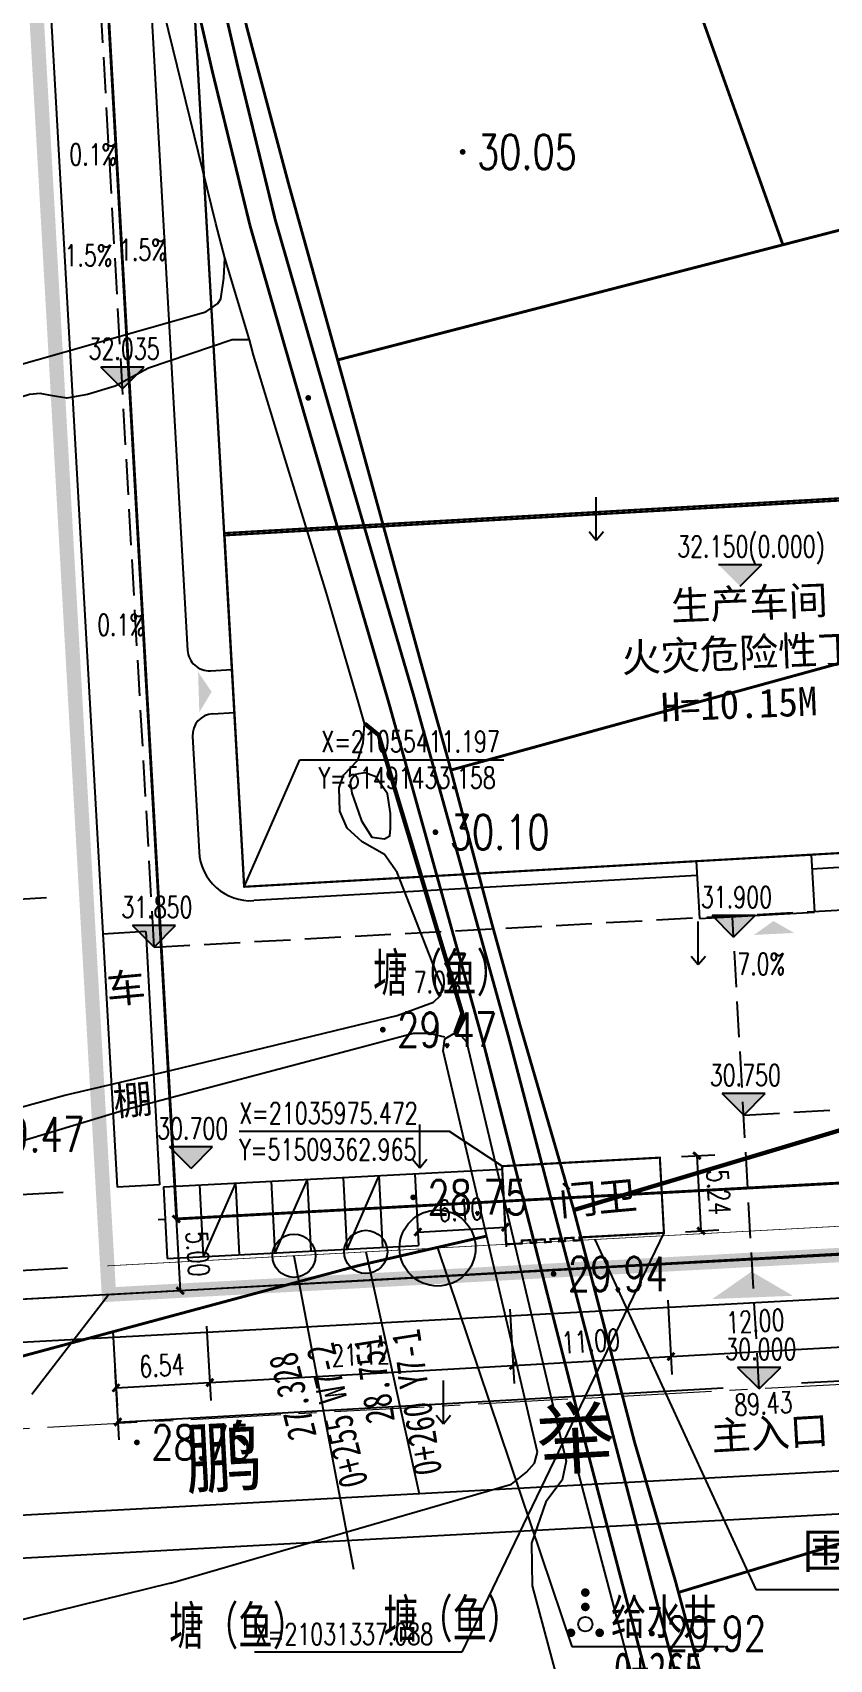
# Model space of a CAD drawing. Header units: millimetres. Extents: x -53295381 to 181933601, y -165 to 204541444.
# Drawn here: x 51476709 to 51532133, y 21001664 to 21114830 of the extents above; entities that cross this region are included whole.
import ezdxf
from ezdxf.enums import TextEntityAlignment as Align

# ---------------------------------------------------------------- set-up
doc = ezdxf.new("R2010")
doc.units = ezdxf.units.MM
doc.header["$LTSCALE"] = 1000
for name, pattern in [('CENTER', [2, 1.25, -0.25, 0.25, -0.25]), ('CONTINOUS', [0]), ('DASH', [0.35, 0.25, -0.1]), ('X2', [10, 8, -2]), ('X5', [3, 2, -1])]:
    doc.linetypes.add(name, pattern=pattern)
for name, color, linetype in [('0－指标', 7, 'Continuous'), ('B', 7, 'Continuous'), ('DIM_COOR', 3, 'Continuous'), ('DIM_ELEV', 3, 'Continuous'), ('DIM_SYMB', 3, 'Continuous'), ('KZD', 1, 'Continuous'), ('PP-COM', 7, 'Continuous'), ('PUB_DIM', 3, 'Continuous'), ('PUB_TEXT', 7, 'Continuous'), ('RD-侧石线', 5, 'Continuous'), ('ROAD', 2, 'Continuous'), ('地形', 253, 'Continuous'), ('市政管网接口', 7, 'Continuous'), ('建筑', 41, 'Continuous'), ('标注', 3, 'Continuous'), ('玻璃', 4, 'Continuous')]:
    doc.layers.add(name, color=color, linetype=linetype)
for name, color, linetype, lineweight in [('AXIS', 2, 'CENTER', 0), ('XRoad', 4, 'Continuous', 50), ('已设计道路边线', 4, 'Continuous', 50)]:
    doc.layers.add(name, color=color, linetype=linetype, lineweight=lineweight)
doc.styles.add('_TCH_DIM', font='SIMPLEX', dxfattribs={"bigfont": 'GBCBIG'})
doc.styles.add('_TCH_DIM_T3', font='SIMPLEX', dxfattribs={"width": 0.705882, "bigfont": 'GBCBIG'})
doc.styles.add('C', font='c.shx', dxfattribs={"width": 0.75, "height": 3, "bigfont": 'hzk.shx'})
doc.styles.add('cz', font='', dxfattribs={"width": 0.75, "height": 2})
doc.styles.add('HZ', font='rs.shx', dxfattribs={"width": 0.8, "bigfont": 'hztxt.shx'})
doc.styles.add('Style-方正细等线简体', font='txt.shx', dxfattribs={"bigfont": 'hztxt.shx'})
doc.styles.add('宋体', font='')
doc.styles.add('黑体', font='simhei.ttf')
doc.styles.get('cz').set_extended_font_data('SimSun')
doc.styles.get('宋体').set_extended_font_data('宋体')
doc.linetypes.add('10421', pattern='A,2,[150,AAA.SHX,S=1,R=0,X=0,Y=1],1e-11', length=2)
doc.dimstyles.new('1', dxfattribs={"dimtxt": 1.5, "dimasz": 2, "dimexe": 1, "dimexo": 0.2, "dimgap": 0.5, "dimtad": 1, "dimdec": 1, "dimzin": 0, "dimdsep": 46, "dimtxsty": '宋体', "dimcen": 0.2, "dimclrd": 3, "dimclre": 3, "dimclrt": 3, "dimadec": 0, "dimazin": 0, "dimtfac": 1, "dimtdec": 1, "dimtofl": 0, "dimtmove": 2, "dimatfit": 3, "dimfxl": 0, "dimtolj": 1, "dimtzin": 0, "dimarcsym": 0})
doc.dimstyles.new('_TCH_ARCH&&500', dxfattribs={"dimtxt": 1487.5, "dimasz": 500, "dimexe": 1250, "dimexo": 1500, "dimgap": 631.25, "dimtad": 1, "dimlfac": 0.001, "dimzin": 0, "dimdsep": 46, "dimtxsty": '_TCH_DIM_T3', "dimblk": 'ARCHTICK', "dimcen": 0.09, "dimclrt": 7, "dimazin": 2, "dimtfac": 1, "dimtix": 1, "dimtmove": 2, "dimatfit": 3, "dimfxl": 0, "dimtolj": 1, "dimtzin": 0, "dimarcsym": 0})

# ---------------------------------------------------------------- blocks, each defined once
blk = doc.blocks.new('gc200')
at = {"const_width": 0.2}
blk.add_lwpolyline([(-0.1, 0, 1), (0.1, 0, 1)], format="xyb", close=True, dxfattribs=at)
blk = doc.blocks.new('gc160')
at = {"const_width": 0.3}
for points in [[(-0.15, 2.2, 1), (0.15, 2.2, 1)], [(-0.15, 1.2, 1), (0.15, 1.2, 1)], [(-1.15, -0.6, 1), (-0.85, -0.6, 1)], [(0.85, -0.6, 1), (1.15, -0.6, 1)]]:
    blk.add_lwpolyline(points, format="xyb", close=True, dxfattribs=at)
blk.add_circle((0, 0), 0.5)
blk = doc.blocks.new('gc120')
for p, q in [((0, 0), (0, 3)), ((-0.5, 0.6), (0, 0)), ((0, 0), (0.5, 0.6))]:
    blk.add_line(p, q)
blk = doc.blocks.new('*D53')
at = {"color": 3, "lineweight": -2}
for start, end in [(39.4482, 48.8965), (341.1035, 350.5518)]:
    blk.add_arc((1344.22, 1910.56), 17, start, end, dxfattribs=at)
at = {"color": 3}
for points in [[(1357.73, 1921.63), (1356.96, 1921.1), (1358.94, 1919.06)], [(1360.52, 1907.81), (1361.45, 1907.74), (1361.22, 1910.56)]]:
    blk.add_solid(points, dxfattribs=at)
at = {"layer": 'Defpoints', "color": 0}
for p in [(1395.66, 1940.26), (1360.96, 1913.52), (1344.22, 1910.56), (1344.22, 1910.56), (1403.61, 1910.56)]:
    blk.add_point(p, dxfattribs=at)
at = {"color": 3, "insert": (1362.57, 1915.48), "char_height": 3, "attachment_point": 5, "rotation": 285, "style": 'HZ'}
blk.add_mtext('\\A1;α/3', dxfattribs=at)
blk = doc.blocks.new('*D54')
at = {"color": 3, "lineweight": -2}
blk.add_arc((1344.22, 1910.56), 28.56, 5.6194, 84.3806, dxfattribs=at)
at = {"color": 3}
for points in [[(1346.99, 1938.52), (1347.04, 1939.45), (1344.22, 1939.12)], [(1373.11, 1913.38), (1372.18, 1913.34), (1372.78, 1910.56)]]:
    blk.add_solid(points, dxfattribs=at)
at = {"layer": 'Defpoints', "color": 0}
for p in [(1344.22, 1969.96), (1368.95, 1924.84), (1344.22, 1910.56), (1344.22, 1910.56), (1403.61, 1910.56)]:
    blk.add_point(p, dxfattribs=at)
at = {"color": 3, "insert": (1365.83, 1932.17), "char_height": 3, "attachment_point": 5, "rotation": 315, "style": 'HZ'}
blk.add_mtext('\\A1;α', dxfattribs=at)
blk = doc.blocks.new('*D55')
at = {"color": 3, "lineweight": -2}
for start, end in [(69.4333, 78.8666), (11.1334, 20.5667)]:
    blk.add_arc((1344.22, 1910.56), 17.03, start, end, dxfattribs=at)
at = {"color": 3}
for points in [[(1350.4, 1926.93), (1350, 1926.08), (1352.73, 1925.31)], [(1359.74, 1916.35), (1360.58, 1916.74), (1358.96, 1919.08)]]:
    blk.add_solid(points, dxfattribs=at)
at = {"layer": 'Defpoints', "color": 0}
for p in [(1373.92, 1962), (1395.66, 1940.26), (1355.16, 1923.61), (1344.22, 1910.56), (1344.22, 1910.56)]:
    blk.add_point(p, dxfattribs=at)
at = {"color": 3, "insert": (1358.07, 1924.06), "char_height": 3, "attachment_point": 5, "rotation": 314.2422, "style": 'HZ'}
blk.add_mtext('\\A1;α/3', dxfattribs=at)
blk = doc.blocks.new('*D27')
at = {"color": 3, "lineweight": -2}
for start, end in [(99.4333, 108.8666), (41.1334, 50.5667)]:
    blk.add_arc((1344.22, 1910.56), 17.03, start, end, dxfattribs=at)
at = {"color": 3}
for points in [[(1341.39, 1927.83), (1341.47, 1926.89), (1344.22, 1927.59)], [(1354.77, 1923.33), (1355.3, 1924.1), (1352.73, 1925.31)]]:
    blk.add_solid(points, dxfattribs=at)
at = {"layer": 'Defpoints', "color": 0}
for p in [(1344.22, 1969.96), (1373.92, 1962), (1350.04, 1926.56), (1344.22, 1910.56), (1344.22, 1910.56)]:
    blk.add_point(p, dxfattribs=at)
at = {"color": 3, "insert": (1349.14, 1928.94), "char_height": 3, "attachment_point": 5, "rotation": 345, "style": 'HZ'}
blk.add_mtext('\\A1;α/3', dxfattribs=at)
blk = doc.blocks.new('*D35')
at = {"layer": 'Defpoints', "color": 0}
for p in [(1319.58, 1812.57), (1317.44, 1800.4), (1286.68, 1796.73), (1303.74, 1796.73), (1303.74, 1796.73)]:
    blk.add_point(p, dxfattribs=at)
at = {"layer": '标注', "color": 3, "lineweight": -2}
blk.add_line((1305.74, 1796.73), (1319.92, 1796.73), dxfattribs=at)
for start, end in [(56.3312, 67.6624), (337.3376, 348.6688)]:
    blk.add_arc((1303.74, 1796.73), 14.18, start, end, dxfattribs=at)
at = {"layer": '标注', "color": 3}
for points in [[(1311.9, 1808.89), (1311.3, 1808.17), (1313.77, 1806.76)], [(1317.18, 1793.99), (1318.11, 1793.9), (1317.92, 1796.73)]]:
    blk.add_solid(points, dxfattribs=at)
at = {"layer": '标注', "color": 3, "insert": (1318.69, 1802.92), "char_height": 3, "attachment_point": 5, "rotation": 292.5, "style": 'C'}
blk.add_mtext('\\A1;45°', dxfattribs=at)
blk = doc.blocks.new('_ArchTick')
at = {"color": 0, "linetype": 'ByBlock', "const_width": 0.4}
blk.add_lwpolyline([(-0.5, -0.5), (0.5, 0.5)], dxfattribs=at)
blk = doc.blocks.new('*D98')
at = {"layer": 'Defpoints', "color": 0}
for p in [(51503499, 21031546), (51509585, 21031875), (51509593, 21031726)]:
    blk.add_point(p, dxfattribs=at)
at = {"layer": 'PUB_DIM', "color": 0, "lineweight": -2}
for p, q in [((51503507, 21031397), (51509593, 21031726)), ((51503580, 21030048), (51503574, 21030149)), ((51509666, 21030377), (51509661, 21030478))]:
    blk.add_line(p, q, dxfattribs=at)
at = {"layer": 'PUB_DIM', "color": 0, "lineweight": -2, "xscale": 500, "yscale": 500, "zscale": 500}
for p, rotation in [((51509593, 21031726), 3.097985805855938), ((51503507, 21031397), 183.0979858058559)]:
    blk.add_blockref('_ArchTick', p, dxfattribs=dict(at, rotation=rotation))
at = {"layer": 'PUB_DIM', "color": 7, "insert": (51506476, 21032934), "char_height": 1487.5, "attachment_point": 5, "rotation": 3.09799, "style": '_TCH_DIM_T3'}
blk.add_mtext('\\A1;6.10', dxfattribs=at)
blk = doc.blocks.new('*D101')
at = {"layer": 'Defpoints', "color": 0}
for p in [(51520337, 21036569), (51520620, 21031337), (51523198, 21031477)]:
    blk.add_point(p, dxfattribs=at)
at = {"layer": 'PUB_DIM', "color": 0, "lineweight": -2}
for p, q in [((51521835, 21036650), (51524163, 21036776)), ((51522915, 21036709), (51523198, 21031477)), ((51522118, 21031418), (51524446, 21031544))]:
    blk.add_line(p, q, dxfattribs=at)
at = {"layer": 'PUB_DIM', "color": 0, "lineweight": -2, "xscale": 500, "yscale": 500, "zscale": 500}
for p, rotation in [((51522915, 21036709), 93.09798580592573), ((51523198, 21031477), 273.0979858059258)]:
    blk.add_blockref('_ArchTick', p, dxfattribs=dict(at, rotation=rotation))
at = {"layer": 'PUB_DIM', "color": 7, "insert": (51524429, 21034167), "char_height": 1487.5, "attachment_point": 5, "rotation": 273.09799, "style": '_TCH_DIM_T3'}
blk.add_mtext('\\A1;5.24', dxfattribs=at)
blk = doc.blocks.new('*D102')
at = {"layer": 'Defpoints', "color": 0}
for p in [(51487484, 21032348), (51486974, 21027313), (51487754, 21027355)]:
    blk.add_point(p, dxfattribs=at)
at = {"layer": 'PUB_DIM', "color": 0, "lineweight": -2}
for p, q in [((51485986, 21032267), (51485455, 21032238)), ((51486704, 21032306), (51486974, 21027313)), ((51486256, 21027274), (51485726, 21027245))]:
    blk.add_line(p, q, dxfattribs=at)
at = {"layer": 'PUB_DIM', "color": 0, "lineweight": -2, "xscale": 500, "yscale": 500, "zscale": 500}
for p, rotation in [((51486704, 21032306), 93.09798580592579), ((51486974, 21027313), 273.0979858059258)]:
    blk.add_blockref('_ArchTick', p, dxfattribs=dict(at, rotation=rotation))
at = {"layer": 'PUB_DIM', "color": 7, "insert": (51488212, 21029883), "char_height": 1487.5, "attachment_point": 5, "rotation": 273.09799, "style": '_TCH_DIM_T3'}
blk.add_mtext('\\A1;5.00', dxfattribs=at)
blk = doc.blocks.new('*D110')
at = {"layer": 'Defpoints', "color": 0}
for p in [(51571641, 21028359), (51482357, 21023305), (51571931, 21023235)]:
    blk.add_point(p, dxfattribs=at)
at = {"layer": 'PUB_DIM', "color": 0, "lineweight": -2}
for p, q in [((51571725, 21026861), (51572001, 21021987)), ((51571931, 21023235), (51530186, 21020872)), ((51482442, 21021807), (51482718, 21016933)), ((51482647, 21018181), (51524733, 21020564))]:
    blk.add_line(p, q, dxfattribs=at)
at = {"layer": 'PUB_DIM', "color": 0, "lineweight": -2, "xscale": 500, "yscale": 500, "zscale": 500}
for p, rotation in [((51571931, 21023235), 3.23970016386196), ((51482647, 21018181), 183.239700163862)]:
    blk.add_blockref('_ArchTick', p, dxfattribs=dict(at, rotation=rotation))
at = {"layer": 'PUB_DIM', "color": 7, "insert": (51527531, 21019465), "char_height": 1487.5, "attachment_point": 5, "rotation": 3.2397, "style": '_TCH_DIM_T3'}
blk.add_mtext('\\A1;89.43', dxfattribs=at)
blk = doc.blocks.new('*D112')
at = {"layer": 'Defpoints', "color": 0}
for p in [(51488731, 21026342), (51482206, 21025973), (51489038, 21020925)]:
    blk.add_point(p, dxfattribs=at)
at = {"layer": 'PUB_DIM', "color": 0, "lineweight": -2}
for p, q in [((51482291, 21024475), (51482583, 21019307)), ((51488816, 21024845), (51489109, 21019677)), ((51482513, 21020555), (51489038, 21020925))]:
    blk.add_line(p, q, dxfattribs=at)
at = {"layer": 'PUB_DIM', "color": 0, "lineweight": -2, "xscale": 500, "yscale": 500, "zscale": 500}
for p, rotation in [((51482513, 21020555), 183.239700163843), ((51489038, 21020925), 3.239700163842966)]:
    blk.add_blockref('_ArchTick', p, dxfattribs=dict(at, rotation=rotation))
at = {"layer": 'PUB_DIM', "color": 7, "insert": (51485698, 21022113), "char_height": 1487.5, "attachment_point": 5, "rotation": 3.2397, "style": '_TCH_DIM_T3'}
blk.add_mtext('\\A1;6.54', dxfattribs=at)
blk = doc.blocks.new('*D113')
at = {"layer": 'Defpoints', "color": 0}
for p in [(51509822, 21027536), (51488731, 21026342), (51510129, 21022118)]:
    blk.add_point(p, dxfattribs=at)
at = {"layer": 'PUB_DIM', "color": 0, "lineweight": -2}
for p, q in [((51509907, 21026039), (51510199, 21020870)), ((51488816, 21024845), (51489109, 21019677)), ((51489038, 21020925), (51510129, 21022118))]:
    blk.add_line(p, q, dxfattribs=at)
at = {"layer": 'PUB_DIM', "color": 0, "lineweight": -2, "xscale": 500, "yscale": 500, "zscale": 500}
for p, rotation in [((51510129, 21022118), 3.239700163847482), ((51489038, 21020925), 183.2397001638475)]:
    blk.add_blockref('_ArchTick', p, dxfattribs=dict(at, rotation=rotation))
at = {"layer": 'PUB_DIM', "color": 7, "insert": (51499506, 21022894), "char_height": 1487.5, "attachment_point": 5, "rotation": 3.2397, "style": '_TCH_DIM_T3'}
blk.add_mtext('\\A1;21.12', dxfattribs=at)
blk = doc.blocks.new('*D114')
at = {"layer": 'Defpoints', "color": 0}
for p in [(51509822, 21027536), (51520800, 21028158), (51521107, 21022740)]:
    blk.add_point(p, dxfattribs=at)
at = {"layer": 'PUB_DIM', "color": 0, "lineweight": -2}
for p, q in [((51520885, 21026660), (51521178, 21021492)), ((51509907, 21026039), (51510199, 21020870)), ((51510129, 21022118), (51521107, 21022740))]:
    blk.add_line(p, q, dxfattribs=at)
at = {"layer": 'PUB_DIM', "color": 0, "lineweight": -2, "xscale": 500, "yscale": 500, "zscale": 500}
for p, rotation in [((51521107, 21022740), 3.239700163859746), ((51510129, 21022118), 183.2397001638597)]:
    blk.add_blockref('_ArchTick', p, dxfattribs=dict(at, rotation=rotation))
at = {"layer": 'PUB_DIM', "color": 7, "insert": (51515540, 21023802), "char_height": 1487.5, "attachment_point": 5, "rotation": 3.2397, "style": '_TCH_DIM_T3'}
blk.add_mtext('\\A1;11.00', dxfattribs=at)
blk = doc.blocks.new('*D115')
at = {"layer": 'Defpoints', "color": 0}
for p in [(51532784, 21028836), (51520800, 21028158), (51533091, 21023418)]:
    blk.add_point(p, dxfattribs=at)
at = {"layer": 'PUB_DIM', "color": 0, "lineweight": -2}
for p, q in [((51520885, 21026660), (51521178, 21021492)), ((51532869, 21027338), (51533161, 21022170)), ((51521107, 21022740), (51533091, 21023418))]:
    blk.add_line(p, q, dxfattribs=at)
at = {"layer": 'PUB_DIM', "color": 0, "lineweight": -2, "xscale": 500, "yscale": 500, "zscale": 500}
for p, rotation in [((51521107, 21022740), 183.2397001638552), ((51533091, 21023418), 3.239700163855153)]:
    blk.add_blockref('_ArchTick', p, dxfattribs=dict(at, rotation=rotation))
at = {"layer": 'PUB_DIM', "color": 7, "insert": (51526979, 21025195), "char_height": 1487.5, "attachment_point": 5, "rotation": 3.2397, "style": '_TCH_DIM_T3'}
blk.add_mtext('\\A1;12.00', dxfattribs=at)
blk = doc.blocks.new('*D138')
at = {"layer": 'Defpoints', "color": 0}
for p in [(51471248, 21194773), (51479176, 21054717), (51470207, 21054210)]:
    blk.add_point(p, dxfattribs=at)
at = {"layer": 'PUB_DIM', "color": 0, "lineweight": -2}
for p, q in [((51469751, 21194688), (51461031, 21194195)), ((51462279, 21194265), (51470207, 21054210)), ((51477678, 21054633), (51468959, 21054139))]:
    blk.add_line(p, q, dxfattribs=at)
at = {"layer": 'PUB_DIM', "color": 0, "lineweight": -2, "xscale": 500, "yscale": 500, "zscale": 500}
for p, rotation in [((51462279, 21194265), 93.23975521763379), ((51470207, 21054210), 273.2397552176338)]:
    blk.add_blockref('_ArchTick', p, dxfattribs=dict(at, rotation=rotation))
at = {"layer": 'PUB_DIM', "color": 7, "insert": (51467616, 21124315), "char_height": 1487.5, "attachment_point": 5, "rotation": 273.23976, "style": '_TCH_DIM_T3'}
blk.add_mtext('\\A1;140.28', dxfattribs=at)
blk = doc.blocks.new('*D139')
at = {"layer": 'Defpoints', "color": 0}
for p in [(51479176, 21054717), (51480335, 21034234), (51471366, 21033727)]:
    blk.add_point(p, dxfattribs=at)
at = {"layer": 'PUB_DIM', "color": 0, "lineweight": -2}
for p, q in [((51477678, 21054633), (51468959, 21054139)), ((51470207, 21054210), (51471366, 21033727)), ((51478838, 21034150), (51470118, 21033656))]:
    blk.add_line(p, q, dxfattribs=at)
at = {"layer": 'PUB_DIM', "color": 0, "lineweight": -2, "xscale": 500, "yscale": 500, "zscale": 500}
for p, rotation in [((51470207, 21054210), 93.23975521762621), ((51471366, 21033727), 273.2397552176262)]:
    blk.add_blockref('_ArchTick', p, dxfattribs=dict(at, rotation=rotation))
at = {"layer": 'PUB_DIM', "color": 7, "insert": (51472160, 21044046), "char_height": 1487.5, "attachment_point": 5, "rotation": 273.23976, "style": '_TCH_DIM_T3'}
blk.add_mtext('\\A1;20.52', dxfattribs=at)
blk = doc.blocks.new('*D140')
at = {"layer": 'Defpoints', "color": 0}
for p in [(51480335, 21034234), (51480633, 21028969), (51471664, 21028462)]:
    blk.add_point(p, dxfattribs=at)
at = {"layer": 'PUB_DIM', "color": 0, "lineweight": -2}
for p, q in [((51478838, 21034150), (51470118, 21033656)), ((51471366, 21033727), (51471664, 21028462)), ((51479136, 21028885), (51470416, 21028391))]:
    blk.add_line(p, q, dxfattribs=at)
at = {"layer": 'PUB_DIM', "color": 0, "lineweight": -2, "xscale": 500, "yscale": 500, "zscale": 500}
for p, rotation in [((51471366, 21033727), 93.23975521766373), ((51471664, 21028462), 273.2397552176637)]:
    blk.add_blockref('_ArchTick', p, dxfattribs=dict(at, rotation=rotation))
at = {"layer": 'PUB_DIM', "color": 7, "insert": (51472888, 21031172), "char_height": 1487.5, "attachment_point": 5, "rotation": 273.23976, "style": '_TCH_DIM_T3'}
blk.add_mtext('\\A1;5.27', dxfattribs=at)
blk = doc.blocks.new('*D141')
at = {"layer": 'Defpoints', "color": 0}
for p in [(51480633, 21028969), (51471777, 21026465), (51480746, 21026973)]:
    blk.add_point(p, dxfattribs=at)
at = {"layer": 'PUB_DIM', "color": 0, "lineweight": -2}
for p, q in [((51479136, 21028885), (51470416, 21028391)), ((51471664, 21028462), (51471777, 21026465)), ((51479249, 21026888), (51470529, 21026394))]:
    blk.add_line(p, q, dxfattribs=at)
at = {"layer": 'PUB_DIM', "color": 0, "lineweight": -2, "xscale": 500, "yscale": 500, "zscale": 500}
for p, rotation in [((51471664, 21028462), 93.23975521759658), ((51471777, 21026465), 273.2397552175966)]:
    blk.add_blockref('_ArchTick', p, dxfattribs=dict(at, rotation=rotation))
at = {"layer": 'PUB_DIM', "color": 7, "insert": (51473269, 21024446), "char_height": 1487.5, "attachment_point": 5, "rotation": 273.23976, "style": '_TCH_DIM_T3'}
blk.add_mtext('\\A1;2.00', dxfattribs=at)
blk = doc.blocks.new('伸缩缝')
for base, line1, line2, text, picture, middle in [((1350.04, 1926.56), ((1344.22, 1910.56), (1373.92, 1962)), ((1344.22, 1910.56), (1344.22, 1969.96)), 'α/3', '*D27', (1349.14, 1928.94)), ((1368.95, 1924.84), ((1344.22, 1910.56), (1403.61, 1910.56)), ((1344.22, 1910.56), (1344.22, 1969.96)), 'α', '*D54', (1365.83, 1932.17)), ((1355.16, 1923.61), ((1344.22, 1910.56), (1395.66, 1940.26)), ((1344.22, 1910.56), (1373.92, 1962)), 'α/3', '*D55', (1358.07, 1924.06)), ((1360.96, 1913.52), ((1344.22, 1910.56), (1403.61, 1910.56)), ((1344.22, 1910.56), (1395.66, 1940.26)), 'α/3', '*D53', (1362.57, 1915.48))]:
    dim = blk.add_angular_dim_2l(base=base, line1=line1, line2=line2, text=text, dimstyle='1', override={"dimexe": 4, "dimexo": 4, "dimtxsty": 'HZ', "dimdle": 4, "dimadec": 1})
    dim.commit()
    dim.dimension.update_dxf_attribs({"geometry": picture, "text_midpoint": middle, "dimtype": 130})
at = {"layer": '标注'}
dim = blk.add_angular_dim_2l(base=(1317.44, 1800.4), line1=((1286.68, 1796.73), (1303.74, 1796.73)), line2=((1319.58, 1812.57), (1303.74, 1796.73)), dimstyle='1', dxfattribs=at)
dim.commit()
dim.dimension.update_dxf_attribs({"geometry": '*D35', "text_midpoint": (1318.69, 1802.92), "dimtype": 130})

msp = doc.modelspace()

# ---------------------------------------------------------------- hatches: boundary and pattern name
at = {"layer": 'DIM_ELEV'}
for points in [[(51482960.977, 21090057.77), (51484460.977, 21091557.77), (51481460.977, 21091557.77)], [(51525923.404, 21076319.287), (51524423.404, 21077819.287), (51527423.404, 21077819.287)], [(51485159.651, 21051215.181), (51486659.651, 21052715.181), (51483659.651, 21052715.181)], [(51525466.726, 21051912.76), (51526966.726, 21053412.76), (51523966.726, 21053412.76)], [(51526167.514, 21039532.389), (51527667.514, 21041032.389), (51524667.514, 21041032.389)], [(51487731.357, 21035824.338), (51489231.357, 21037324.338), (51486231.357, 21037324.338)], [(51527246.01, 21020479.292), (51528746.01, 21021979.292), (51525746.01, 21021979.292)]]:
    msp.add_hatch(color=256, dxfattribs=at).paths.add_polyline_path(points)
at = {"layer": '玻璃'}
for points in [[(51488221.793, 21070348.834), (51488309.459, 21067545.699), (51489164.181, 21068975.368)], [(51526881.678, 21052059.472), (51529682.683, 21052199.542), (51528237.281, 21053027.379)], [(51523985.112, 21026735.007), (51529589.536, 21026961.767), (51526714.635, 21028644.906)]]:
    msp.add_hatch(color=256, dxfattribs=at).paths.add_polyline_path(points)

# ---------------------------------------------------------------- linework, layer by layer
for p, q in [((51522872.83, 21057190.831), (51530860.045, 21057642.946)), ((51522872.83, 21057190.831), (51523098.887, 21053197.224)), ((51530860.045, 21057642.946), (51531086.102, 21053649.338)), ((51523098.887, 21053197.224), (51531086.102, 21053649.338)), ((51482020.61, 21027044.738), (51571428.517, 21032105.563)), ((51515825.468, 21030877.279), (51527001.118, 21006535.246)), ((51504877.907, 21030284.766), (51514204.664, 21002560.99)), ((51527001.118, 21006535.246), (51547711.976, 21006535.246)), ((51514204.664, 21002560.99), (51524830.698, 21002560.99))]:
    msp.add_line(p, q)
at = {"const_width": 150, "flags": 128}
msp.add_lwpolyline([(51559708.872, 21149430.011), (51557212.868, 21149288.725), (51554371.895, 21199478.383), (51483505.336, 21195467), (51491433.158, 21055411.197), (51562299.717, 21059422.58), (51557661.591, 21141361.415), (51560157.595, 21141502.701)], close=True, dxfattribs=at)
at = {"layer": 'AXIS', "color": 4, "linetype": 'CENTER', "ltscale": 5}
msp.add_lwpolyline([(51603808.075, 21024623.045), (51403808.075, 21013798.484)], dxfattribs=at)
at = {"layer": 'DIM_COOR', "color": 3}
for p, q in [((51491433.158, 21055411.197), (51495299.548, 21064251.498)), ((51495299.548, 21064251.498), (51509489.548, 21064251.498)), ((51505703.221, 21038398.583), (51491073.221, 21038398.583)), ((51509362.965, 21035975.472), (51505703.221, 21038398.583)), ((51520620.421, 21031337.088), (51506565.508, 21002161.68)), ((51482020.61, 21027044.738), (51476669.996, 21020101.045)), ((51506565.508, 21002161.68), (51492155.508, 21002161.68))]:
    msp.add_line(p, q, dxfattribs=at)
at = {"layer": 'DIM_ELEV'}
for p, q in [((51482960.977, 21090057.77), (51481460.977, 21091557.77)), ((51484460.977, 21091557.77), (51481460.977, 21091557.77)), ((51482960.977, 21090057.77), (51484460.977, 21091557.77)), ((51524423.404, 21077819.287), (51527423.404, 21077819.287)), ((51525923.404, 21076319.287), (51527423.404, 21077819.287)), ((51485159.651, 21051215.181), (51483659.651, 21052715.181)), ((51486659.651, 21052715.181), (51483659.651, 21052715.181)), ((51485159.651, 21051215.181), (51486659.651, 21052715.181)), ((51525466.726, 21051912.76), (51523966.726, 21053412.76)), ((51526966.726, 21053412.76), (51523966.726, 21053412.76)), ((51525466.726, 21051912.76), (51526966.726, 21053412.76)), ((51526167.514, 21039532.389), (51524667.514, 21041032.389)), ((51527667.514, 21041032.389), (51524667.514, 21041032.389)), ((51526167.514, 21039532.389), (51527667.514, 21041032.389)), ((51487731.357, 21035824.338), (51486231.357, 21037324.338)), ((51489231.357, 21037324.338), (51486231.357, 21037324.338)), ((51487731.357, 21035824.338), (51489231.357, 21037324.338)), ((51527246.01, 21020479.292), (51525746.01, 21021979.292)), ((51528746.01, 21021979.292), (51525746.01, 21021979.292)), ((51527246.01, 21020479.292), (51528746.01, 21021979.292))]:
    msp.add_line(p, q, dxfattribs=at)
at = {"layer": 'DIM_SYMB'}
for points in [[(51480833.973, 21107615.852, 0, 0, 0), (51480610.039, 21111420.57, 400, 0, 0), (51480521.907, 21112917.979, 0, 0, 0)], [(51482532.331, 21097630.382, 0, 0, 0), (51480535.528, 21097517.354, 400, 0, 0), (51479037.925, 21097432.583, 0, 0, 0)], [(51482532.331, 21097630.382, 0, 0, 0), (51484529.135, 21097743.411, 400, 0, 0), (51486026.738, 21097828.182, 0, 0, 0)], [(51482828.952, 21072371.817, 0, 0, 0), (51483035.803, 21068566.132, 400, 0, 0), (51483117.213, 21067068.343, 0, 0, 0)], [(51527443.789, 21048771.475, 0, 0, 0), (51527577.205, 21045971.165, 400, 0, 0), (51527648.59, 21044472.864, 0, 0, 0)], [(51504936.803, 21047507.012, 0, 0, 0), (51505070.22, 21044706.702, 400, 0, 0), (51505141.604, 21043208.402, 0, 0, 0)]]:
    msp.add_lwpolyline(points, format="xyseb", dxfattribs=at)
at = {"layer": 'KZD', "const_width": 1000, "flags": 128}
msp.add_lwpolyline([(51571441.034, 21031884.422), (51561555.945, 21206521.006), (51472135.296, 21201682.308), (51482020.61, 21027044.738), (51571441.034, 21031884.422)], close=True, dxfattribs=at)
at = {"layer": 'KZD', "linetype": 'X5', "const_width": 200, "flags": 128}
msp.add_lwpolyline([(51566165.759, 21036606.228), (51556845.801, 21201258.818), (51477410.58, 21196960.447), (51486730.745, 21032306.982)], close=True, dxfattribs=at)
at = {"layer": 'PUB_TEXT'}
for p, q in [((51490049.689, 21079852.073), (51491433.158, 21055411.197)), ((51491433.158, 21055411.197), (51562299.717, 21059422.58))]:
    msp.add_line(p, q, dxfattribs=at)
msp.add_lwpolyline([(51557661.591, 21141361.415), (51562299.717, 21059422.58), (51491433.158, 21055411.197), (51483505.336, 21195467), (51554371.895, 21199478.383), (51557212.868, 21149288.725), (51559708.872, 21149430.011)], dxfattribs=at)
at = {"layer": 'PUB_TEXT', "const_width": 150}
for points in [[(51560907.205, 21084023.2), (51490040.646, 21080011.817)], [(51560916.248, 21083863.456), (51490049.689, 21079852.073)]]:
    msp.add_lwpolyline(points, dxfattribs=at)
at = {"layer": 'RD-侧石线', "linetype": 'ByBlock', "flags": 128}
for points in [[(51603808.075, 21030631.827), (51403808.075, 21019807.265)], [(51603808.075, 21018614.264), (51403808.075, 21007789.703)]]:
    msp.add_lwpolyline(points, dxfattribs=at)
at = {"layer": 'ROAD', "linetype": 'DASH', "ltscale": 10}
for p, q in [((51485159.651, 21051215.181), (51476747.182, 21199832.948)), ((51485159.651, 21051215.181), (51568018.636, 21055699.742)), ((51527246.01, 21020479.292), (51525386.689, 21053326.725)), ((51526167.514, 21039532.389, 0), (51566652.316, 21041824.021))]:
    msp.add_line(p, q, dxfattribs=at)
at = {"layer": 'ROAD'}
for p, q in [((51473648.376, 21192646.335), (51482599.096, 21034519.64)), ((51482670.623, 21157118.538), (51487496.941, 21071855.025)), ((51489079.315, 21070442.194), (51490577.532, 21070527)), ((51489248.858, 21067446.989), (51490747.075, 21067531.795)), ((51487836.027, 21065864.615), (51488290.402, 21057837.464)), ((51562355.617, 21058424.143), (51530916.559, 21056644.544)), ((51522929.345, 21056192.43), (51492088.099, 21054446.669)), ((51484586.017, 21052294.249), (51481602.528, 21052125.37)), ((51484586.017, 21052294.249), (51485539.022, 21034686.053)), ((51485820.487, 21034544.812), (51509374.563, 21035761.181)), ((51503297.199, 21035447.336), (51503555.063, 21030453.99)), ((51485539.022, 21034686.053), (51482599.096, 21034519.64)), ((51485820.487, 21034544.812), (51486078.351, 21029551.466)), ((51488317.16, 21034673.744), (51488575.024, 21029680.398)), ((51490813.833, 21034802.676), (51488575.024, 21029680.398)), ((51490813.833, 21034802.676), (51491071.697, 21029809.33)), ((51493310.506, 21034931.608), (51493568.371, 21029938.262)), ((51495807.18, 21035060.54), (51493568.371, 21029938.262)), ((51495807.18, 21035060.54), (51496065.044, 21030067.194)), ((51498303.853, 21035189.472), (51498561.717, 21030196.126)), ((51500800.526, 21035318.404), (51498561.717, 21030196.126)), ((51500800.526, 21035318.404), (51501058.39, 21030325.058)), ((51486078.351, 21029551.466), (51503555.063, 21030453.99))]:
    msp.add_line(p, q, dxfattribs=at)
for centre, radius, start, end in [((51488994.544, 21071939.797), 1500, 183.23975521, 273.23975523), ((51489333.63, 21065949.386), 1500, 93.23975523, 183.23975521), ((51491884.648, 21058040.916, 0), 3600, 183.23975521, 273.23975522)]:
    msp.add_arc(centre, radius, start, end, dxfattribs=at)
at = {"layer": 'XRoad', "linetype": 'X5', "lineweight": -2, "const_width": 50}
for points in [[(51571328.008, 21033881.232), (51514759.823, 21030819.603)], [(51520631.23, 21031137.38), (51481907.581, 21029041.548)]]:
    msp.add_lwpolyline(points, dxfattribs=at)
at = {"layer": '地形', "linetype": 'Continuous', "flags": 128}
for points, const_width, elevation in [([(51404527.8, 21414635.514), (51406138.8, 21409388.514), (51411466.8, 21393163.514), (51416632.8, 21372617.514), (51421995.8, 21351870.514), (51426828.8, 21335802.514), (51432813.8, 21316984.514), (51436815.8, 21301722.514), (51442405.8, 21279581.514), (51448907.8, 21255240.514), (51454358.8, 21237225.514), (51459355.8, 21218719.514), (51463455.8, 21206884.514), (51466893.8, 21190388.514), (51469660.8, 21179069.514), (51472844.8, 21169186.514), (51479017.8, 21149620.514), (51483215.8, 21134206.514), (51487895.8, 21117842.514), (51489213.8, 21112124.514)], 200, 30848), ([(51528892.8, 21100065.514), (51523294.8, 21115778.514), (51519223.8, 21138637.514)], 200, 30254), ([(51486735.689, 21136093.317), (51491627.617, 21115126.729), (51494534.044, 21104237.609), (51498457.724, 21090154.352), (51499374.8, 21086815.563)], 200, 30936), ([(51490961.8, 21112551.514), (51493587.8, 21101806.514), (51497308.8, 21088900.514), (51499374.8, 21081837.514)], 200, 30451), ([(51489213.8, 21112124.514), (51491847.8, 21101343.514), (51495571.8, 21088427.514), (51499374.8, 21075425.514)], 200, 30451), ([(51522572.8, 21098431.514), (51560513.8, 21108239.514)], 200, 30254), ([(51499374.8, 21092430.005), (51522572.8, 21098431.514)], 200, 30138), ([(51497927.93, 21092055.941), (51499374.8, 21092430.514)], 200, 30138), ([(51499374.8, 21086815.563), (51503657.13, 21071224.929), (51505553.218, 21064459.415), (51508651.025, 21052853.41), (51510599.204, 21045832.221), (51514353.181, 21032925.895), (51518606.023, 21016676.656), (51521419.278, 21007120.369), (51523140.198, 21000737.514)], 200, 30936), ([(51505802.004, 21063527.33), (51565407.8, 21079912.514)], 200, 30365), ([(51499374.8, 21075426.62), (51501467.8, 21068271.514), (51508085.8, 21044470.514), (51515061.8, 21017077.514)], 200, 30451), ([(51506110.8, 21045255.514), (51506601.8, 21046583.514), (51500782.8, 21065964.514), (51499800.8, 21066764.514)], 300, 29412), ([(51572629.8, 21053366.514), (51550447.8, 21043744.514), (51514353.181, 21032925.895)], 300, 29936), ([(51499374.8, 21029059.514), (51508305.588, 21031119.005)], 200, 28786), ([(51499374.8, 21029059.514), (51400356.558, 21002375.55)], 200, 28786), ([(51521633.323, 21006326.482), (51591502.8, 21027471.514)], 200, 29793), ([(51515061.8, 21017077.514), (51519349.419, 21000737.514)], 200, 29891)]:
    msp.add_lwpolyline(points, dxfattribs=dict(at, const_width=const_width, elevation=elevation))
at = {"layer": '地形', "linetype": 'X2', "const_width": 200, "flags": 128}
for points, elevation in [([(51409338.8, 21414510.514), (51408525.8, 21413230.514), (51407854.8, 21409933.514), (51413196.8, 21393665.514), (51418377.8, 21373061.514), (51423728.8, 21352357.514), (51428548.8, 21336332.514), (51434543.8, 21317484.514), (51438556.8, 21302177.514), (51444148.8, 21280032.514), (51450639.8, 21255734.514), (51456089.8, 21237720.514), (51461077.8, 21219248.514), (51465193.8, 21207365.514), (51468648.8, 21190788.514), (51471393.8, 21179559.514), (51474558.8, 21169736.514), (51480744.8, 21150128.514), (51484948.8, 21134691.514), (51489638.8, 21118291.514), (51490967.8, 21112528.514)], 30844), ([(51499374.8, 21081837.472), (51503200.8, 21068757.514), (51509824.8, 21044935.514), (51516995.8, 21017585.514)], 30451), ([(51521417.094, 21000737.514), (51516995.8, 21017585.514)], 30762)]:
    msp.add_lwpolyline(points, dxfattribs=dict(at, elevation=elevation))
at = {"layer": '地形', "linetype": 'DASH', "ltscale": 20, "const_width": 200, "flags": 128}
msp.add_lwpolyline([(51566165.759, 21036606.228), (51556845.801, 21201258.818), (51477410.58, 21196960.447), (51486730.745, 21032306.982)], close=True, dxfattribs=at)
at = {"layer": '地形', "linetype": 'Continuous', "flags": 128}
for points, elevation in [([(51398673.8, 21069633.514), (51425775.8, 21076982.514), (51457403.8, 21086510.514), (51488770.8, 21095414.514), (51489603.8, 21095985.514), (51489812.8, 21096297.514), (51490022.8, 21097754.514), (51490076.8, 21099160.514), (51489456.8, 21101555.514), (51481396.8, 21134469.514), (51478807.8, 21141188.514), (51477353.8, 21142440.514), (51476210.8, 21142650.514), (51473090.8, 21142603.514), (51453480.8, 21137533.514), (51430384.8, 21131427.514), (51420657.8, 21128892.514), (51419928.8, 21128580.514)], 29676), ([(51494266.8, 21085149.514), (51492086.8, 21092386.514), (51491794.8, 21093454.514), (51490580.8, 21093456.514), (51484768.8, 21091477.514), (51482450.8, 21090230.514), (51480537.8, 21089644.514), (51479103.8, 21089388.514), (51477963.8, 21089574.514), (51477228.8, 21089723.514), (51476493.8, 21089650.514), (51461448.8, 21084889.514), (51438754.8, 21079146.514), (51413925.8, 21071934.514), (51387295.8, 21064835.514)], 29826), ([(51499374.8, 21068229.514), (51497163.8, 21075827.514), (51494266.8, 21085149.514)], 29826), ([(51499374.8, 21064365.83), (51499694.8, 21065411.514), (51499800.8, 21066764.514), (51499374.8, 21068228.616)], 29462), ([(51499374.8, 21064365.83), (51499694.8, 21065411.514), (51499800.8, 21066764.514), (51499374.8, 21068228.616)], 29462), ([(51499374.8, 21064365.83), (51499694.8, 21065411.514), (51499800.8, 21066764.514), (51499374.8, 21068228.616)], 29462), ([(51499374.8, 21064365.83), (51499694.8, 21065411.514), (51499800.8, 21066764.514), (51499374.8, 21068228.616)], 29462), ([(51499374.8, 21064365.83), (51499694.8, 21065411.514), (51499800.8, 21066764.514), (51499374.8, 21068228.616)], 29462), ([(51499374.8, 21064365.83), (51499694.8, 21065411.514), (51499800.8, 21066764.514), (51499374.8, 21068228.616)], 29462), ([(51499374.8, 21064365.83), (51499694.8, 21065411.514), (51499800.8, 21066764.514), (51499374.8, 21068228.616)], 29462), ([(51499374.8, 21064365.83), (51499694.8, 21065411.514), (51499800.8, 21066764.514), (51499374.8, 21068228.616)], 29462), ([(51499374.8, 21064365.83), (51499694.8, 21065411.514), (51499800.8, 21066764.514), (51499374.8, 21068228.616)], 29462), ([(51499374.8, 21064365.83), (51499694.8, 21065411.514), (51499800.8, 21066764.514), (51499374.8, 21068228.616)], 29462), ([(51499374.8, 21064365.83), (51499694.8, 21065411.514), (51499800.8, 21066764.514), (51499374.8, 21068228.616)], 29462), ([(51499374.8, 21064365.83), (51499694.8, 21065411.514), (51499800.8, 21066764.514), (51499374.8, 21068228.616)], 29462), ([(51499374.8, 21064365.83), (51499694.8, 21065411.514), (51499800.8, 21066764.514), (51499374.8, 21068228.616)], 29462), ([(51499374.8, 21064365.83), (51499694.8, 21065411.514), (51499800.8, 21066764.514), (51499374.8, 21068228.616)], 29462), ([(51499374.8, 21064365.83), (51499694.8, 21065411.514), (51499800.8, 21066764.514), (51499374.8, 21068228.616)], 29462), ([(51499374.8, 21064365.83), (51499694.8, 21065411.514), (51499800.8, 21066764.514), (51499374.8, 21068228.616)], 29462), ([(51499374.8, 21058772.514), (51498593.8, 21059478.514), (51498075.8, 21060676.514), (51498025.8, 21062290.514), (51498339.8, 21063175.514), (51499328.8, 21064215.514), (51499374.8, 21064364.514)], 29618), ([(51499374.8, 21063256.514), (51499171.8, 21063225.514), (51498858.8, 21062861.514), (51498806.8, 21062653.514), (51498909.8, 21061925.514)], 29670), ([(51499374.8, 21060593.389), (51499582.8, 21059997.514), (51500308.8, 21058850.514), (51501192.8, 21058745.514), (51501556.8, 21058953.514), (51501609.8, 21059473.514), (51501610.8, 21060514.514), (51501405.8, 21061868.514), (51500574.8, 21063067.514), (51499847.8, 21063329.514), (51499374.8, 21063256.744)], 29670), ([(51498909.8, 21061925.514), (51499374.8, 21060592.514)], 29670), ([(51498909.8, 21061925.514), (51499374.8, 21060592.514)], 29670), ([(51498909.8, 21061925.514), (51499374.8, 21060592.514)], 29670), ([(51498909.8, 21061925.514), (51499374.8, 21060592.514)], 29670), ([(51498909.8, 21061925.514), (51499374.8, 21060592.514)], 29670), ([(51498909.8, 21061925.514), (51499374.8, 21060592.514)], 29670), ([(51498909.8, 21061925.514), (51499374.8, 21060592.514)], 29670), ([(51498909.8, 21061925.514), (51499374.8, 21060592.514)], 29670), ([(51498909.8, 21061925.514), (51499374.8, 21060592.514)], 29670), ([(51498909.8, 21061925.514), (51499374.8, 21060592.514)], 29670), ([(51498909.8, 21061925.514), (51499374.8, 21060592.514)], 29670), ([(51498909.8, 21061925.514), (51499374.8, 21060592.514)], 29670), ([(51498909.8, 21061925.514), (51499374.8, 21060592.514)], 29670), ([(51498909.8, 21061925.514), (51499374.8, 21060592.514)], 29670), ([(51498909.8, 21061925.514), (51499374.8, 21060592.514)], 29670), ([(51498909.8, 21061925.514), (51499374.8, 21060592.514)], 29670), ([(51499374.8, 21045807.244), (51502056.8, 21046458.514), (51504605.8, 21047391.514), (51505074.8, 21047859.514), (51505231.8, 21048483.514), (51504972.8, 21049005.514), (51502072.8, 21056401.514), (51501190.8, 21057652.514), (51499631.8, 21058540.514), (51499374.8, 21058772.754)], 29462), ([(51486295.8, 21042631.514), (51499374.8, 21045806.514)], 29462), ([(51511836.8, 21016092.514), (51505276.8, 21044007.514), (51505381.8, 21044839.514), (51506110.8, 21045255.514), (51506526.8, 21045046.514), (51506889.8, 21044629.514), (51513810.8, 21015465.514)], 29150), ([(51400606.8, 21018911.514), (51405755.8, 21019934.514), (51413847.8, 21022350.514), (51420027.8, 21024696.514), (51428744.8, 21026744.514), (51440001.8, 21030591.514), (51449085.8, 21032601.514), (51463541.8, 21036701.514), (51478953.8, 21040909.514), (51486295.8, 21042631.514)], 29826), ([(51499374.8, 21010769.395), (51510012.8, 21013857.514), (51511053.8, 21014688.514), (51511626.8, 21015312.514), (51511836.8, 21016092.514)], 29150), ([(51513810.8, 21015465.514), (51513532.8, 21014137.514), (51512410.8, 21012633.514), (51511408.8, 21009746.514), (51511453.8, 21006793.514), (51513085.959, 21000737.514)], 29306), ([(51486291.8, 21006971.514), (51499374.8, 21010769.514)], 29150), ([(51486291.8, 21006971.514), (51460969.8, 21000737.514)], 29167)]:
    msp.add_lwpolyline(points, dxfattribs=dict(at, elevation=elevation))
at = {"layer": '地形', "linetype": '10421', "flags": 128}
for points, elevation in [([(51483275.8, 21039928.514), (51473726.8, 21037052.514), (51446361.8, 21029955.514), (51432788.8, 21026369.514), (51408878.8, 21019045.514), (51399609.8, 21016152.514), (51397402.8, 21015677.514), (51396851.8, 21015825.514), (51396483.8, 21016084.514), (51396153.8, 21016636.514), (51396045.8, 21017557.514), (51389534.8, 21039322.514), (51383321.8, 21062854.514), (51378605.8, 21080089.514), (51372683.8, 21101632.514), (51368954.8, 21114927.514), (51368927.443, 21115795.401), (51368927.443, 21115795.401), (51368927.443, 21115795.401)], 29514), ([(51491794.8, 21093454.514), (51490076.8, 21099160.514)], 30300), ([(51505381.8, 21044943.514), (51504290.8, 21045205.514), (51503198.8, 21045207.514), (51499374.8, 21044194.268)], 29462), ([(51499374.8, 21044194.514), (51483275.8, 21039928.514)], 29514), ([(51518355.291, 21000737.514), (51514640.8, 21014833.514)], 29523)]:
    msp.add_lwpolyline(points, dxfattribs=dict(at, elevation=elevation))
at = {"layer": '已设计道路边线', "linetype": 'ByBlock', "lineweight": -2, "flags": 128}
for points in [[(51603808.075, 21033636.218), (51403808.075, 21022811.656)], [(51603808.075, 21015609.873), (51403808.075, 21004785.312)]]:
    msp.add_lwpolyline(points, dxfattribs=at)
at = {"layer": '市政管网接口'}
for p, q in [((51494892.521, 21029744.329, 27327.9), (51499020.745, 21007949.827, 27327.9)), ((51499885.214, 21030014.548), (51503591.737, 21013190.275))]:
    msp.add_line(p, q, dxfattribs=at)
at = {"layer": '市政管网接口', "color": 7, "linetype": 'CONTINOUS'}
msp.add_circle((51504877.907, 21030284.766), 2645.866, dxfattribs=at)
at = {"layer": '市政管网接口'}
for centre in [(51494892.521, 21029744.329, 27327.9), (51499885.214, 21030014.548)]:
    msp.add_circle(centre, 1500, dxfattribs=at)
at = {"layer": '建筑'}
for p, q in [((51491399.249, 21056010.238), (51483505.336, 21195467)), ((51509658.432, 21030516.276), (51509362.965, 21035975.472))]:
    msp.add_line(p, q, dxfattribs=at)
at = {"layer": '建筑', "const_width": 150}
for points in [[(51509362.965, 21035975.472), (51520337.232, 21036569.43), (51520337.232, 21036569.43), (51520620.421, 21031337.088), (51514749.014, 21031019.311), (51514759.823, 21030819.603), (51514340.437, 21030796.905), (51514329.628, 21030996.613), (51513730.505, 21030964.186), (51513741.314, 21030764.479), (51513341.898, 21030742.861), (51513331.089, 21030942.569), (51512738.852, 21030910.515), (51512734.069, 21030910.257), (51512731.966, 21030910.143), (51512742.775, 21030710.435), (51512343.36, 21030688.818), (51512332.551, 21030888.525), (51511733.428, 21030856.099), (51511744.236, 21030656.391), (51511344.821, 21030634.774), (51511334.012, 21030834.482), (51510734.889, 21030802.055), (51510745.698, 21030602.348), (51509656.963, 21030543.422)], [(51509362.965, 21035975.472), (51509656.963, 21030543.422)]]:
    msp.add_lwpolyline(points, dxfattribs=at)

# ---------------------------------------------------------------- block references
at = {"layer": 'PP-COM', "xscale": 321.4285737276077, "yscale": 321.4285712242126, "zscale": 321.4285714284524}
msp.add_blockref('伸缩缝', (51796714.498, 20476148.395), dxfattribs=at)
at = {"layer": '地形', "linetype": 'Continuous', "xscale": 1000, "yscale": 1000}
for name, p, zscale in [('gc200', (51506623.091, 21106525.6, 30047), 202101000), ('gc120', (51515911.44, 21079518.751), 1000), ('gc200', (51504728.804, 21059208.217, 30097), 202101000), ('gc120', (51523008.27, 21049995.627), 1000), ('gc200', (51501067.549, 21045470.912, 29467), 202101000), ('gc120', (51503632.969, 21035864.633), 1000), ('gc200', (51503180.952, 21033806.85, 28747), 202101000), ('gc200', (51512947.798, 21028481.655, 29937), 202101000), ('gc120', (51505287.635, 21018057.018), 1000), ('gc160', (51515152.945, 21004118.479), 1000), ('gc200', (51519785.2, 21003462.123, 29917), 202101000)]:
    msp.add_blockref(name, p, dxfattribs=dict(at, zscale=zscale))
at = {"layer": '地形', "xscale": 1000, "yscale": 1000, "zscale": 202101000}
for p in [(51495885.054, 21089416.225, 29471), (51483967.671, 21016762.905, 29471)]:
    msp.add_blockref('gc200', p, dxfattribs=at)

# ---------------------------------------------------------------- texts
at = {"layer": '0－指标', "insert": (51487179.459, 21017570.698, 29085), "char_height": 4000, "width": 143021.66779, "attachment_point": 1, "rotation": 3.06955135}
msp.add_mtext('{\\fSimSun|b0|i0|c134|p54;鹏       举      路}', dxfattribs=at)
at = {"layer": '0－指标', "insert": (51530261.909, 21010408.877), "char_height": 2400, "width": 128241.6824, "attachment_point": 1}
msp.add_mtext('{\\fSimHei|b0|i0|c134|p2;围墙退让线}', dxfattribs=at)
at = {"layer": 'B', "style": '黑体'}
msp.add_text('主入口', height=2000, rotation=3.36241091, dxfattribs=at).set_placement((51523968.274, 21016187.229, 62255.433))
at = {"layer": 'B', "char_height": 2000, "width": 199670.625, "attachment_point": 1}
for s, insert, rotation in [('{\\fSimHei|b0|i0|c134|p2;生产车间}', (51521068.651, 21075926.413), 2.36494501), ('{\\fSimHei|b0|i0|c134|p2;火灾危险性丁类}', (51517621.998, 21072335.107), 2.36494501), ('{\\fSimHei|b0|i0|c134|p2;H=10.15M}', (51520370.073, 21068891.619), 2.36494501), ('{\\fSimHei|b0|i0|c134|p2;车}', (51481749.261, 21049247.118), 5.22028226), ('{\\fSimHei|b0|i0|c134|p2;棚}', (51482225.8, 21041469.654), 5.22028226), ('{\\fSimHei|b0|i0|c134|p2;门卫}', (51513211.966, 21034517.534), 5.22028226)]:
    msp.add_mtext(s, dxfattribs=dict(at, insert=insert, rotation=rotation))
at = {"layer": 'PUB_TEXT', "style": '_TCH_DIM', "width": 0.705882}
for s, p in [('0.1%', (51479264.819, 21105604.259)), ('1.5%', (51478931.163, 21098574.935)), ('1.5%', (51482719.975, 21098970.535)), ('32.035', (51480600.977, 21092082.77)), ('32.150(0.000)', (51521543.404, 21078344.287)), ('0.1%', (51481200.459, 21072896.044)), ('X=21055411.197', (51496789.548, 21064776.498)), ('Y=51491433.158', (51496589.548, 21062238.998)), ('31.850', (51482884.651, 21053240.181)), ('31.900', (51523191.726, 21053937.76)), ('7.0%', (51525718.804, 21049295.88)), ('7.0%', (51503211.819, 21048031.417)), ('30.750', (51523807.514, 21041557.389)), ('X=21035975.472', (51491073.221, 21038923.583)), ('30.700', (51485371.357, 21037849.338)), ('Y=51509362.965', (51491073.221, 21036386.083)), ('30.000', (51524886.01, 21022504.292)), ('X=21031337.088', (51492155.508, 21002686.68))]:
    msp.add_text(s, height=1487.5, dxfattribs=at).set_placement(p)
at = {"layer": '地形', "style": 'HZ', "width": 0.75}
for s, p in [('30.05', (51507622.8, 21105325.514, 29462)), ('30.10', (51505728.8, 21058008.514, 29462)), ('29.47', (51502067.8, 21044270.514, 29462)), ('29.47', (51473406.8, 21036976.514, 28974)), ('28.75', (51504180.8, 21032606.514, 29462)), ('29.94', (51513947.8, 21027281.514, 29462)), ('28.75', (51484967.8, 21015562.514, 29514)), ('29.92', (51520784.8, 21002262.514, 37453))]:
    msp.add_text(s, height=2400, dxfattribs=at).set_placement(p)
at = {"layer": '地形', "linetype": 'Continuous', "style": 'Style-方正细等线简体', "width": 0.8}
for p in [(51505191.794, 21049491.053), (51505921.061, 21004552.168), (51491016.724, 21004071.819)]:
    msp.add_text('塘（鱼）', height=3000, dxfattribs=at).set_placement(p, align=Align.MIDDLE)
at = {"layer": '市政管网接口', "style": 'cz', "width": 0.75}
for s, rotation, p in [('28.751', 98.88474398, (51501560.641, 21024412.065)), ('0+260 Y7-1', 98.88474398, (51504206.016, 21024825.598)), ('27.328', 103.76967844, (51495612.889, 21023321.983, 27327.9)), ('0+255 W7-2', 103.76967844, (51498213.441, 21023959.281, 27327.9))]:
    msp.add_text(s, height=2000, rotation=rotation, dxfattribs=at).set_placement(p, align=Align.BOTTOM_RIGHT)
for s, height, p in [('给水井', 2415.9502, (51520635.398, 21003422.479)), ('0+265', 2400, (51520194.747, 20999766.833))]:
    msp.add_text(s, height=height, dxfattribs=at).set_placement(p, align=Align.CENTER)

# ---------------------------------------------------------------- dimensions: what is measured, and where the dimension line sits
at = {"layer": 'PUB_DIM'}
for p1, p2, distance, picture, middle in [((51471248.117, 21194773.184), (51479175.939, 21054717.38), -8983.295, '*D138', (51467615.893, 21124315.305)), ((51479175.939, 21054717.38), (51480335.377, 21034234.329), -8983.295, '*D139', (51472159.522, 21044045.877)), ((51520337.232, 21036569.43), (51520620.421, 21031337.088), 2581.32, '*D101', (51524429.365, 21034167.073)), ((51480335.377, 21034234.329), (51480633.395, 21028969.423), -8983.295, '*D140', (51472888.25, 21031171.899)), ((51503498.682, 21031545.767), (51509584.885, 21031875.17), -149.251, '*D98', (51506475.539, 21032934.426)), ((51487483.621, 21032347.729), (51487753.84, 21027355.037), -781.125, '*D102', (51488211.737, 21029883.478)), ((51488731.333, 21026342.305), (51509822.148, 21027536.125), -5426.378, '*D113', (51499505.697, 21022894.312)), ((51509822.148, 21027536.125), (51520800.396, 21028157.535), -5426.378, '*D114', (51515540.229, 21023801.927)), ((51482205.888, 21025972.94), (51488731.333, 21026342.305), -5426.378, '*D112', (51485697.567, 21022112.72))]:
    dim = msp.add_aligned_dim(p1=p1, p2=p2, distance=distance, dimstyle='_TCH_ARCH&&500', dxfattribs=at)
    dim.commit()
    dim.dimension.update_dxf_attribs({"geometry": picture, "text_midpoint": middle})
for base, p1, p2, angle, picture, middle in [((51471777.486, 21026464.929), (51480633.395, 21028969.423), (51480746.424, 21026972.613), 273.23975522, '*D141', (51473268.969, 21024445.992)), ((51533090.651, 21023418.146), (51520800.396, 21028157.535), (51532783.988, 21028835.851), 3.23970016, '*D115', (51526979.078, 21025195.005)), ((51571930.616, 21023235.156), (51482356.901, 21023305.046), (51571640.596, 21028358.84), 3.23970016, '*D110', (51527530.514, 21019464.795))]:
    dim = msp.add_linear_dim(base=base, p1=p1, p2=p2, angle=angle, dimstyle='_TCH_ARCH&&500', dxfattribs=at)
    dim.commit()
    dim.dimension.update_dxf_attribs({"geometry": picture, "text_midpoint": middle, "dimtype": 129})

doc.saveas('drawing.dxf')
